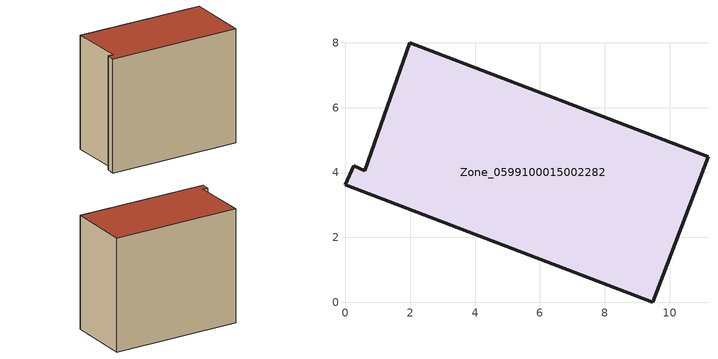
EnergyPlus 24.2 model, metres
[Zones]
Zone_0599100015002282
 floor ground (C_G): 0.59,4.06 1.99,8 11.19,4.49 9.49,0 0,3.62 0.26,4.21 z0.93
 wall outside (C_F): 0,3.62 9.49,0 11.19,4.49 1.99,8 0.59,4.06 0.26,4.21 0,3.62 z0.93:9.65
 roof outside (C_R): 1.99,8 0.59,4.06 0.26,4.21 0,3.62 9.49,0 11.19,4.49 z9.65
[BUILDING]
Pand.0599100015002282: North Axis=0; Terrain=City; Loads Convergence Tolerance Value=0.04; Temperature Convergence Tolerance Value=0.4; Solar Distribution=FullExterior; Maximum Number of Warmup Days=25; Minimum Number of Warmup Days=1
[Site:Location]
Rotterdam.The.Hague.AP_ZH_NLD Design_Conditions: Latitude=51.96; Longitude=4.45; Time Zone=1; Elevation=-4.5
[SITE:GROUNDTEMPERATURE:BUILDINGSURFACE]
18, 18, 18, 18, 18, 18, 18, 18, 18, 18, 18, 18
[MATERIAL] Thermal Absorptance=0.9; Solar Absorptance=0.7; Visible Absorptance=0.7
Name | Roughness | Thickness | Conductivity | Density | Specific Heat
G.TI.1965-1974 | MediumSmooth | 0.15 | 0.882353 | 540 | 1210
F.TI.1965-1974 | Rough | 0.3 | 0.697674 | 1920 | 840
R.TI.1965-1974 | MediumRough | 0.2 | 0.232558 | 1500 | 1000
[CONSTRUCTION]
C_G: G.TI.1965-1974
C_F: F.TI.1965-1974
C_R: R.TI.1965-1974
[ZONE]
Zone_0599100015002282: Type=1; Multiplier=1; Ceiling Height=Autocalculate; Volume=Autocalculate; Floor Area=autocalculate; Part of Total Floor Area=Yes
[ZONEINFILTRATION:DESIGNFLOWRATE]
Infil_Zone_0599100015002282: Zone or ZoneList or Space or SpaceList=Zone_0599100015002282; Schedule=AlwaysOn; Design Flow Rate Calculation Method=Flow/Area; Flow Rate per Floor Area=0.003; Constant Term Coefficient=1; Temperature Term Coefficient=0; Velocity Term Coefficient=0; Velocity Squared Term Coefficient=0
[HVACTEMPLATE:ZONE:IDEALLOADSAIRSYSTEM]
Zone_0599100015002282: Maximum Heating Supply Air Temperature=50; Minimum Cooling Supply Air Temperature=13; Maximum Heating Supply Air Humidity Ratio=0.0156; Minimum Cooling Supply Air Humidity Ratio=0.0077; Heating Limit=NoLimit; Cooling Limit=NoLimit; Dehumidification Control Type=ConstantSensibleHeatRatio; Cooling Sensible Heat Ratio=0.7; Dehumidification Setpoint=60; Humidification Control Type=None; Humidification Setpoint=30; Outdoor Air Method=None; Outdoor Air Flow Rate per Person=0.00944; Outdoor Air Flow Rate per Zone Floor Area=0; Outdoor Air Flow Rate per Zone=0; Demand Controlled Ventilation Type=None; Outdoor Air Economizer Type=NoEconomizer; Heat Recovery Type=None; Sensible Heat Recovery Effectiveness=0.7; Latent Heat Recovery Effectiveness=0.65
[ZONECONTROL:THERMOSTAT]
ThermostatControl_Zone_0599100015002282: Zone or ZoneList=Zone_0599100015002282; Control Type Schedule=DualSetpointControlType; Control 1=Thermostat_Zone_0599100015002282; Temperature Difference Between Cutout And Setpoint=0
[THERMOSTATSETPOINT:DUALSETPOINT]
Thermostat_Zone_0599100015002282: Heating Setpoint Temperature Schedule=HeatingSetpoint_Zone_0599100015002282; Cooling Setpoint Temperature Schedule=CoolingSetpoint_Zone_0599100015002282
[SCHEDULE:COMPACT]
HeatingSetpoint_Zone_0599100015002282: Through: 12/31, For: AllDays, Until: 24:00, 21
CoolingSetpoint_Zone_0599100015002282: Through: 12/31, For: AllDays, Until: 24:00, 24
DualSetpointControlType: Through: 12/31, For: AllDays, Until: 24:00, 4
AlwaysOn: Through: 12/31, For: AllDays, Until: 24:00, 1
